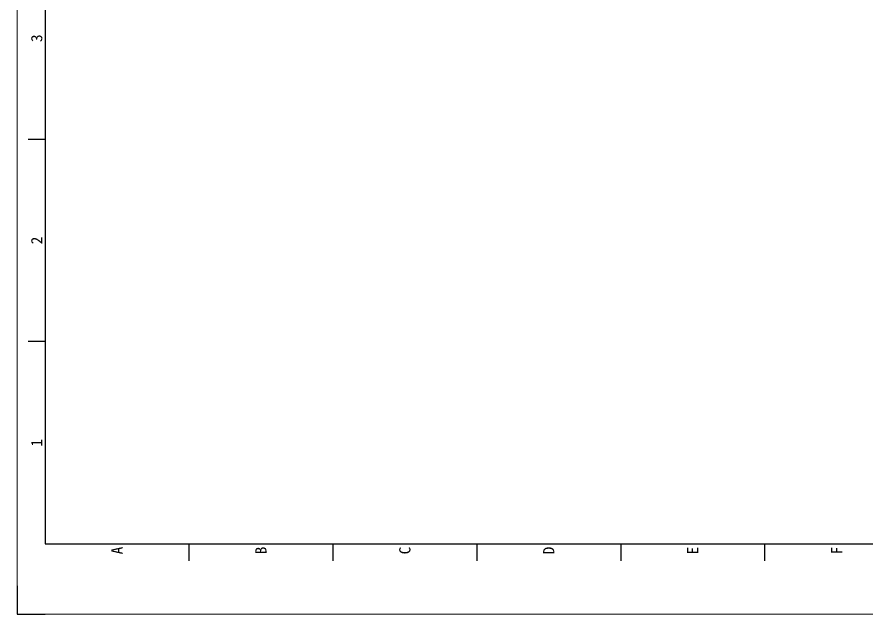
# Model space of a CAD drawing. Header units: millimetres. Extents: x 139 to 1361, y -140 to 1049.
# Drawn here: x 139 to 442.1, y -140 to 72.9 of the extents above; entities that cross this region are included whole.
import ezdxf
from ezdxf.enums import TextEntityAlignment as Align

# ---------------------------------------------------------------- set-up
doc = ezdxf.new("R2010")
doc.units = ezdxf.units.MM
doc.header["$LTSCALE"] = 12
doc.layers.add('AE_BOR', color=1, linetype='Continuous')
doc.styles.add('WD', font='')
doc.styles.get('WD').set_extended_font_data('SimHei')

# ---------------------------------------------------------------- blocks, each defined once
blk = doc.blocks.new('gb_a0_a')
for p, q in [((149, 1039), (149, -115)), ((149, -115), (970, -115))]:
    blk.add_line(p, q)
at = {"layer": 'AE_BOR', "color": 1, "lineweight": 15}
for p, q in [((139, -140), (139, 1049)), ((980, -140), (139, -140))]:
    blk.add_line(p, q, dxfattribs=at)
at = {"layer": 'AE_BOR'}
for p, q in [((149, 29.25), (143, 29.25)), ((149, -42.87), (143, -42.87)), ((200.31, -115), (200.31, -121)), ((251.62, -115), (251.62, -121)), ((302.94, -115), (302.94, -121)), ((354.25, -115), (354.25, -121)), ((405.56, -115), (405.56, -121))]:
    blk.add_line(p, q, dxfattribs=at)
at = {"layer": 'AE_BOR', "lineweight": 30}
for p, q in [((139, -130), (139, -140)), ((139, -140), (149, -140))]:
    blk.add_line(p, q, dxfattribs=at)
at = {"layer": 'AE_BOR', "style": 'WD'}
for s, p in [('3', (148, 65.31)), ('2', (148, -6.81)), ('1', (148, -78.94))]:
    blk.add_text(s, height=4, rotation=90, dxfattribs=at).set_placement(p, align=Align.CENTER)
for s, p in [('A', (174.66, -116)), ('B', (225.97, -116)), ('C', (277.28, -116)), ('D', (328.59, -116)), ('E', (379.91, -116)), ('F', (431.22, -116))]:
    blk.add_text(s, height=4, rotation=90, dxfattribs=at).set_placement(p, align=Align.MIDDLE_RIGHT)

msp = doc.modelspace()

# ---------------------------------------------------------------- block references
msp.add_blockref('gb_a0_a', (0, 0))

doc.saveas('drawing.dxf')
